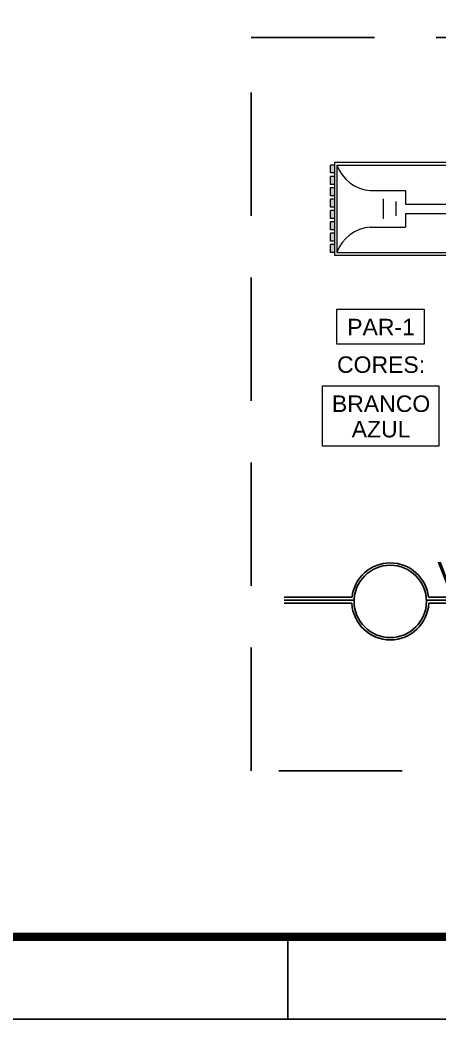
# Model space of a CAD drawing. Header units: millimetres. Extents: x 55 to 8505, y 218 to 3188.
# Drawn here: x 1867 to 2122, y 218 to 826 of the extents above; entities that cross this region are included whole.
import ezdxf
from ezdxf.enums import TextEntityAlignment as Align

# ---------------------------------------------------------------- set-up
doc = ezdxf.new("R2010")
doc.units = ezdxf.units.MM
doc.linetypes.add('HIDDEN', pattern=[0.375, 0.25, -0.125])
for name, color, linetype in [('ARQ', 8, 'Continuous'), ('LEGENDA', 7, 'Continuous'), ('TELECO', 6, 'Continuous')]:
    doc.layers.add(name, color=color, linetype=linetype)
doc.layers.add('TEXTO', color=7, linetype='Continuous', lineweight=20)
doc.styles.add('100', font='Arial.ttf', dxfattribs={"height": 12.5})
doc.styles.add('Arial', font='Arial.ttf')

# ---------------------------------------------------------------- blocks, each defined once
blk = doc.blocks.new('A1 sem aba')
at = {"layer": 'LEGENDA'}
blk.add_line((-129.5, 1), (-129.5, 0), dxfattribs=at)
blk.add_lwpolyline([(-169, 59.4), (0, 59.4), (0, 0), (-169, 0), (-169, 59.4)], close=True, dxfattribs=at)
at = {"layer": 'LEGENDA', "const_width": 0.1}
blk.add_lwpolyline([(-1, 58.4), (-1, 1), (-166.5, 1), (-166.5, 58.4)], close=True, dxfattribs=at)

msp = doc.modelspace()

# ---------------------------------------------------------------- hatches: boundary and pattern name
at = {"layer": 'TEXTO'}
h = msp.add_hatch(color=8, dxfattribs=at)
h.paths.add_polyline_path([(2058.426, 737.461), (2055.734, 737.461), (2055.734, 732.622), (2058.426, 732.622)])
h.paths.add_polyline_path([(2055.734, 725.704), (2058.426, 725.704), (2058.426, 730.543), (2055.734, 730.543)])
h.paths.add_polyline_path([(2058.426, 723.625), (2055.734, 723.625), (2055.734, 718.786), (2058.426, 718.786)])
h.paths.add_polyline_path([(2058.426, 716.707), (2055.734, 716.707), (2055.734, 711.868), (2058.426, 711.868)])
h.paths.add_polyline_path([(2058.426, 709.789), (2055.734, 709.789), (2055.734, 704.95), (2058.426, 704.95)])
h.paths.add_polyline_path([(2058.426, 702.871), (2055.734, 702.871), (2055.734, 698.032), (2058.426, 698.032)])
h.paths.add_polyline_path([(2055.734, 691.114), (2058.426, 691.114), (2058.426, 695.953), (2055.734, 695.953)])
h.paths.add_polyline_path([(2058.426, 689.035), (2055.734, 689.035), (2055.734, 684.196), (2058.426, 684.196)])

# ---------------------------------------------------------------- linework, layer by layer
at = {"layer": 'ARQ', "color": 8}
for p, q in [((2027.685, 474.695), (2068.924, 474.695)), ((2115.437, 474.695), (2398.65, 474.695)), ((2027.685, 472.828), (2070.192, 472.828)), ((2027.685, 470.962), (2068.809, 470.962)), ((2114.169, 472.828), (2398.65, 472.828)), ((2115.552, 470.962), (2398.65, 470.962))]:
    msp.add_line(p, q, dxfattribs=at)
msp.add_circle((2092.181, 472.11), 22, dxfattribs=at)
for start, end in [(6.343055, 173.656945), (182.81223, 357.18777)]:
    msp.add_arc((2092.181, 472.11), 23.4, start, end, dxfattribs=at)
at = {"layer": 'TELECO', "color": 6, "linetype": 'HIDDEN', "ltscale": 300}
msp.add_lwpolyline([(2007.646, 814.918), (2886.981, 814.918), (2886.981, 369.086), (2007.646, 369.086)], close=True, dxfattribs=at)
at = {"layer": 'TEXTO', "color": 8}
for p, q in [((2055.734, 732.622), (2055.734, 737.461)), ((2058.426, 737.461), (2055.734, 737.461)), ((2058.426, 732.622), (2055.734, 732.622)), ((2055.734, 725.704), (2055.734, 730.543)), ((2058.426, 730.543), (2055.734, 730.543)), ((2058.426, 725.704), (2055.734, 725.704)), ((2055.734, 718.786), (2055.734, 723.625)), ((2058.426, 723.625), (2055.734, 723.625)), ((2058.426, 718.786), (2055.734, 718.786)), ((2055.734, 711.868), (2055.734, 716.707)), ((2058.426, 716.707), (2055.734, 716.707)), ((2058.426, 711.868), (2055.734, 711.868)), ((2055.734, 704.95), (2055.734, 709.789)), ((2058.426, 709.789), (2055.734, 709.789)), ((2058.426, 704.95), (2055.734, 704.95)), ((2055.734, 698.032), (2055.734, 702.871)), ((2058.426, 702.871), (2055.734, 702.871)), ((2056.847, 698.032), (2055.734, 698.032)), ((2058.426, 698.032), (2055.734, 698.032)), ((2055.734, 691.114), (2055.734, 695.953)), ((2058.426, 695.953), (2055.734, 695.953)), ((2058.426, 691.114), (2055.734, 691.114)), ((2055.734, 684.196), (2055.734, 689.035)), ((2058.426, 689.035), (2055.734, 689.035)), ((2058.426, 684.196), (2055.734, 684.196))]:
    msp.add_line(p, q, dxfattribs=at)
at = {"layer": 'TEXTO', "color": 7}
for p, q in [((2059.765, 737.363), (2059.765, 684.294)), ((2059.765, 737.363), (2153.548, 737.363)), ((2079.979, 721.895), (2101.385, 721.895)), ((2087.935, 716.953), (2087.935, 704.704)), ((2101.385, 721.895), (2101.385, 713.692)), ((2095.561, 715.203), (2095.561, 706.454)), ((2101.385, 713.692), (2140.929, 713.692)), ((2101.385, 707.965), (2101.385, 699.762)), ((2101.385, 707.965), (2140.929, 707.965)), ((2079.979, 699.762), (2101.385, 699.762)), ((2059.765, 684.294), (2153.548, 684.294))]:
    msp.add_line(p, q, dxfattribs=at)
at = {"layer": 'TEXTO', "color": 8}
msp.add_lwpolyline([(2155.975, 682.474), (2058.426, 682.474), (2058.426, 739.183), (2155.975, 739.183)], dxfattribs=at)
at = {"layer": 'TEXTO', "color": 4}
for points in [[(2059.765, 649.761), (2112.815, 649.761), (2112.815, 628.534), (2059.765, 628.534)], [(2050.87, 603.16), (2121.71, 603.16), (2121.71, 566.591), (2050.87, 566.591)]]:
    msp.add_lwpolyline(points, close=True, dxfattribs=at)
at = {"layer": 'TEXTO', "color": 7}
for centre, start, end in [((2082.036, 745.525), 200.127745, 265.026906), ((2082.036, 676.132), 94.973094, 159.872255)]:
    msp.add_arc(centre, 23.72, start, end, dxfattribs=at)

# ---------------------------------------------------------------- block references
at = {"layer": 'LEGENDA', "xscale": 49.99999999947613, "yscale": 49.99999999947613, "zscale": 49.99999999947613}
msp.add_blockref('A1 sem aba', (8504.901, 218.18), dxfattribs=at)

# ---------------------------------------------------------------- texts
at = {"layer": 'ARQ', "color": 8, "style": 'Arial'}
msp.add_text('VISTA LONGITUDINAL ', height=16, dxfattribs=at).set_placement((2120.787, 480.019))
at = {"layer": 'TEXTO', "color": 0, "style": '100'}
for s, p in [('PAR-1', (2086.569, 633.923)), ('CORES:', (2086.569, 611.078)), ('BRANCO', (2086.569, 587.322)), ('AZUL', (2086.569, 571.858))]:
    msp.add_text(s, height=10.0062, dxfattribs=at).set_placement(p, align=Align.CENTER)

doc.saveas('drawing.dxf')
